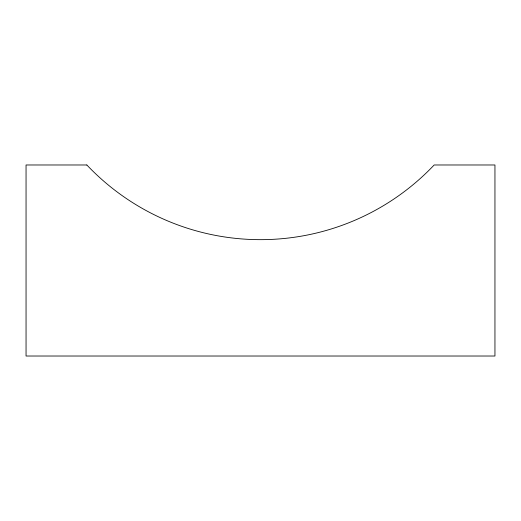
<?xml version="1.0" encoding="UTF-8"?>
<svg xmlns="http://www.w3.org/2000/svg" width="521" height="521" viewBox="0 0 521 521"><rect width="100%" height="100%" fill="white"/><g stroke="black" fill="none" stroke-linecap="round" stroke-linejoin="round"><path stroke-width="0.78" d="M86.831 164.981L26.05 164.981L26.05 356.019L494.95 356.019L494.95 164.981L434.169 164.981A239.276 239.276 0 0 1 86.831 164.981"/></g></svg>
